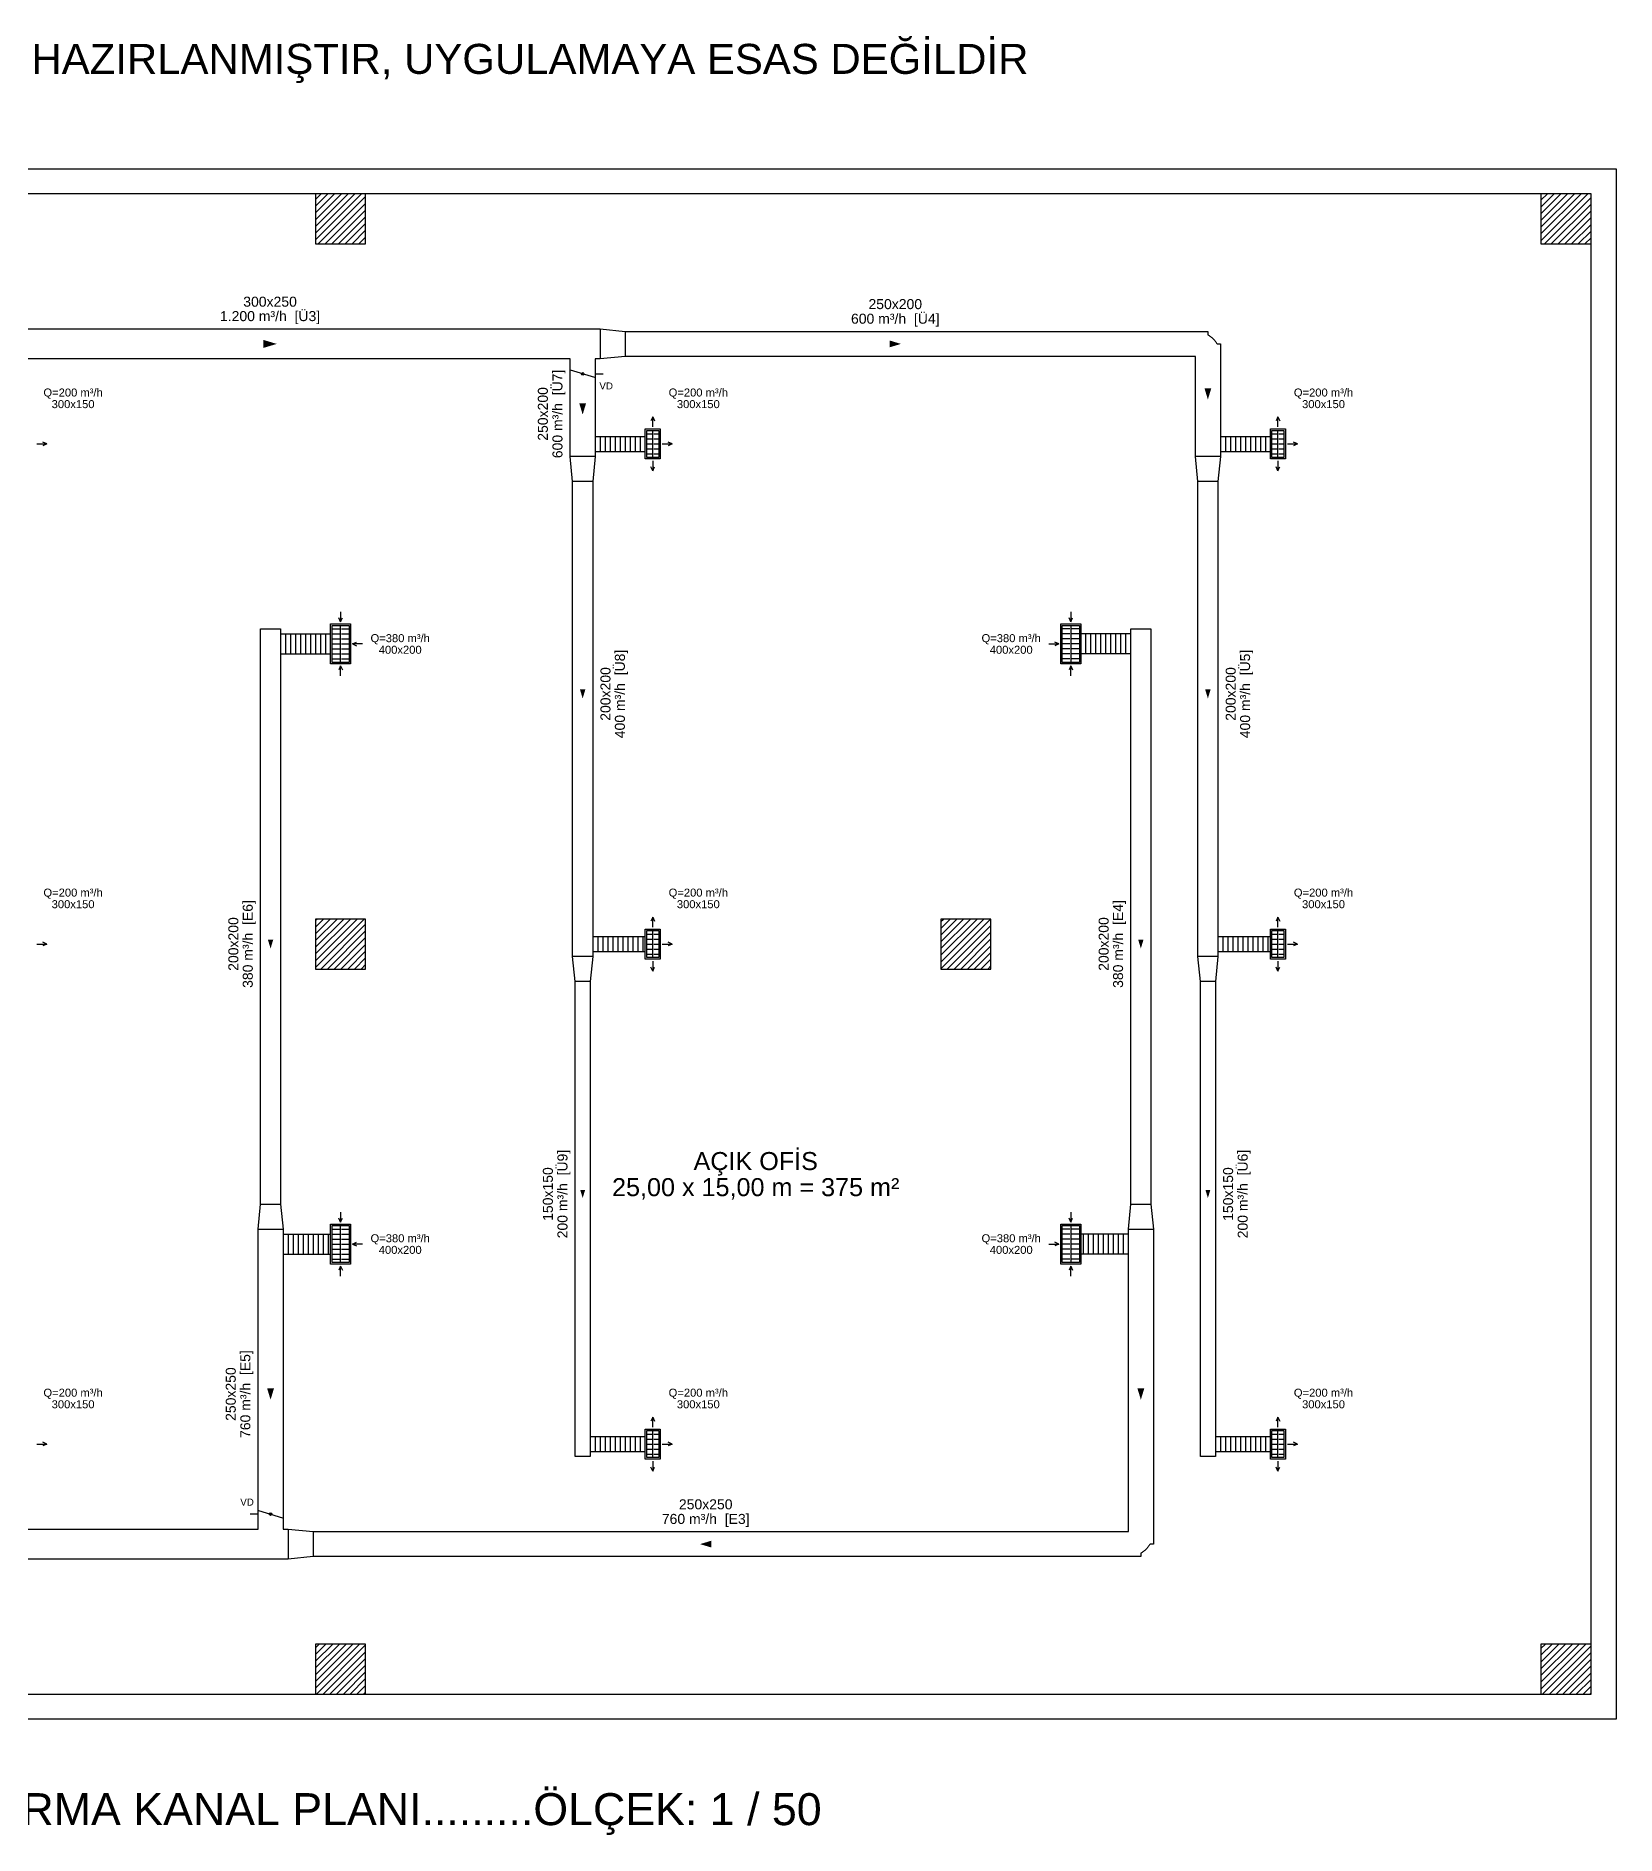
# Model space of a CAD drawing. Header units: centimetres. Extents: x -574 to 4095, y -141 to 1658.
# Drawn here: x 946 to 2525, y -141 to 1658 of the extents above; entities that cross this region are included whole.
import ezdxf
from ezdxf.enums import TextEntityAlignment as Align

# ---------------------------------------------------------------- set-up
doc = ezdxf.new("R2010")
doc.units = ezdxf.units.CM
for name, color, linetype in [('ROTAS-DAMPER', 7, 'Continuous'), ('ROTAS-EMIS-KANALI', 4, 'Continuous'), ('ROTAS-FLEX', 8, 'Continuous'), ('ROTAS-KANAL-CAP', 21, 'Continuous'), ('ROTAS-KANAL-OK', 7, 'Continuous'), ('ROTAS-MASKE', 7, 'Continuous'), ('ROTAS-MENFEZ', 7, 'Continuous'), ('ROTAS-MENFEZ-YAZI', 7, 'Continuous'), ('ROTAS-MIMARI-DUVAR', 8, 'Continuous'), ('ROTAS-MIMARI-KOLON', 8, 'Continuous'), ('ROTAS-MIMARI-YAZI', 8, 'Continuous'), ('ROTAS-PAFTA', 7, 'Continuous'), ('ROTAS-UFLEME-KANALI', 20, 'Continuous')]:
    doc.layers.add(name, color=color, linetype=linetype)
doc.styles.add('ROTAS', font='arial.ttf')

msp = doc.modelspace()

# ---------------------------------------------------------------- hatches: boundary and pattern name
at = {"layer": 'ROTAS-MIMARI-KOLON'}
h = msp.add_hatch(dxfattribs=at)
h.set_pattern_fill('ANSI31', scale=1.5)
h.paths.add_polyline_path([(1275, 1450), (1275, 1500), (1225, 1500), (1225, 1450)])
h = msp.add_hatch(dxfattribs=at)
h.set_pattern_fill('ANSI31', scale=1.5)
h.paths.add_polyline_path([(2500, 1450), (2500, 1500), (2450, 1500), (2450, 1450)])
h = msp.add_hatch(dxfattribs=at)
h.set_pattern_fill('ANSI31', scale=1.5)
h.paths.add_polyline_path([(1275, 725), (1275, 775), (1225, 775), (1225, 725)])
h = msp.add_hatch(dxfattribs=at)
h.set_pattern_fill('ANSI31', scale=1.5)
h.paths.add_polyline_path([(1900, 725), (1900, 775), (1850, 775), (1850, 725)])
h = msp.add_hatch(dxfattribs=at)
h.set_pattern_fill('ANSI31', scale=1.5)
h.paths.add_polyline_path([(1275, 0), (1275, 50), (1225, 50), (1225, 0)])
h = msp.add_hatch(dxfattribs=at)
h.set_pattern_fill('ANSI31', scale=1.5)
h.paths.add_polyline_path([(2500, 0), (2500, 50), (2450, 50), (2450, 0)])

# ---------------------------------------------------------------- linework, layer by layer
at = {"layer": 'ROTAS-DAMPER'}
for p, q in [((1504, 1316.4), (1480, 1323.6)), ((1504.5, 1320), (1512.5, 1320)), ((1167.5, 180), (1159.5, 180)), ((1168, 183.6), (1192, 176.4))]:
    msp.add_line(p, q, dxfattribs=at)
for centre in [(1492, 1320), (1180, 180)]:
    msp.add_circle(centre, 1.25, dxfattribs=at)
at = {"layer": 'ROTAS-EMIS-KANALI'}
for points in [[(492.5, 165), (1167.5, 165), (1167.5, 450), (1167.5, 465), (1170, 490), (1170, 1065), (1190, 1065), (1190, 490), (1192.5, 465), (1192.5, 450), (1192.5, 165), (1197.5, 165), (1222.5, 162.5), (2037.5, 162.5), (2037.5, 450), (2037.5, 465), (2040, 490), (2040, 1065), (2060, 1065), (2060, 490), (2062.5, 465), (2062.5, 450), (2062.5, 162.5), (2062.5, 150), (2059.2, 150), (2058.7, 149.3), (2058.3, 148.6), (2057.8, 147.9), (2057.3, 147.3), (2056.8, 146.6), (2056.3, 146), (2055.7, 145.4), (2055.2, 144.8), (2054.6, 144.3), (2054, 143.7), (2053.4, 143.2), (2052.7, 142.7), (2052.1, 142.2), (2051.4, 141.7), (2050.7, 141.3), (2050, 140.8), (2050, 137.5), (2037.5, 137.5), (1222.5, 137.5), (1197.5, 135), (1180, 135), (492.5, 135)], [(1170, 490), (1190, 490)], [(2040, 490), (2060, 490)], [(1167.5, 465), (1192.5, 465)], [(2037.5, 465), (2062.5, 465)], [(1197.5, 165), (1197.5, 135)], [(1222.5, 162.5), (1222.5, 137.5)]]:
    msp.add_lwpolyline(points, dxfattribs=at)
at = {"layer": 'ROTAS-FLEX'}
for p, q in [((1504.5, 1257.5), (1554.5, 1257.5)), ((1504.5, 1242.5), (1554.5, 1242.5)), ((1509.5, 1257.5), (1509.5, 1242.5)), ((1514.5, 1257.5), (1514.5, 1242.5)), ((1519.5, 1257.5), (1519.5, 1242.5)), ((1524.5, 1257.5), (1524.5, 1242.5)), ((1529.5, 1257.5), (1529.5, 1242.5)), ((1534.5, 1257.5), (1534.5, 1242.5)), ((1539.5, 1257.5), (1539.5, 1242.5)), ((1544.5, 1257.5), (1544.5, 1242.5)), ((1549.5, 1257.5), (1549.5, 1242.5)), ((2129.5, 1257.5), (2179.5, 1257.5)), ((2129.5, 1242.5), (2179.5, 1242.5)), ((2134.5, 1257.5), (2134.5, 1242.5)), ((2139.5, 1257.5), (2139.5, 1242.5)), ((2144.5, 1257.5), (2144.5, 1242.5)), ((2149.5, 1257.5), (2149.5, 1242.5)), ((2154.5, 1257.5), (2154.5, 1242.5)), ((2159.5, 1257.5), (2159.5, 1242.5)), ((2164.5, 1257.5), (2164.5, 1242.5)), ((2169.5, 1257.5), (2169.5, 1242.5)), ((2174.5, 1257.5), (2174.5, 1242.5)), ((1190, 1060), (1240, 1060)), ((1195, 1060), (1195, 1040)), ((1200, 1060), (1200, 1040)), ((1205, 1060), (1205, 1040)), ((1210, 1060), (1210, 1040)), ((1215, 1060), (1215, 1040)), ((1220, 1060), (1220, 1040)), ((1225, 1060), (1225, 1040)), ((1230, 1060), (1230, 1040)), ((1235, 1060), (1235, 1040)), ((2040, 1060), (1990, 1060)), ((1995, 1040), (1995, 1060)), ((2000, 1040), (2000, 1060)), ((2005, 1040), (2005, 1060)), ((2010, 1040), (2010, 1060)), ((2015, 1040), (2015, 1060)), ((2020, 1040), (2020, 1060)), ((2025, 1040), (2025, 1060)), ((2030, 1040), (2030, 1060)), ((2035, 1040), (2035, 1060)), ((1190, 1040), (1240, 1040)), ((2040, 1040), (1990, 1040)), ((1502, 757.5), (1554.5, 757.5)), ((1507, 757.5), (1507, 742.5)), ((1512, 757.5), (1512, 742.5)), ((1517, 757.5), (1517, 742.5)), ((1522, 757.5), (1522, 742.5)), ((1527, 757.5), (1527, 742.5)), ((1532, 757.5), (1532, 742.5)), ((1537, 757.5), (1537, 742.5)), ((1542, 757.5), (1542, 742.5)), ((1547, 757.5), (1547, 742.5)), ((1552, 757.5), (1552, 742.5)), ((2127, 757.5), (2179.5, 757.5)), ((2132, 757.5), (2132, 742.5)), ((2137, 757.5), (2137, 742.5)), ((2142, 757.5), (2142, 742.5)), ((2147, 757.5), (2147, 742.5)), ((2152, 757.5), (2152, 742.5)), ((2157, 757.5), (2157, 742.5)), ((2162, 757.5), (2162, 742.5)), ((2167, 757.5), (2167, 742.5)), ((2172, 757.5), (2172, 742.5)), ((2177, 757.5), (2177, 742.5)), ((1502, 742.5), (1554.5, 742.5)), ((2127, 742.5), (2179.5, 742.5)), ((1192.5, 460), (1240, 460)), ((1197.5, 460), (1197.5, 440)), ((1202.5, 460), (1202.5, 440)), ((1207.5, 460), (1207.5, 440)), ((1212.5, 460), (1212.5, 440)), ((1217.5, 460), (1217.5, 440)), ((1222.5, 460), (1222.5, 440)), ((1227.5, 460), (1227.5, 440)), ((1232.5, 460), (1232.5, 440)), ((1237.5, 460), (1237.5, 440)), ((2037.5, 460), (1990, 460)), ((1992.5, 440), (1992.5, 460)), ((1997.5, 440), (1997.5, 460)), ((2002.5, 440), (2002.5, 460)), ((2007.5, 440), (2007.5, 460)), ((2012.5, 440), (2012.5, 460)), ((2017.5, 440), (2017.5, 460)), ((2022.5, 440), (2022.5, 460)), ((2027.5, 440), (2027.5, 460)), ((2032.5, 440), (2032.5, 460)), ((1192.5, 440), (1240, 440)), ((2037.5, 440), (1990, 440)), ((1499.5, 257.5), (1554.5, 257.5)), ((1504.5, 257.5), (1504.5, 242.5)), ((1509.5, 257.5), (1509.5, 242.5)), ((1514.5, 257.5), (1514.5, 242.5)), ((1519.5, 257.5), (1519.5, 242.5)), ((1524.5, 257.5), (1524.5, 242.5)), ((1529.5, 257.5), (1529.5, 242.5)), ((1534.5, 257.5), (1534.5, 242.5)), ((1539.5, 257.5), (1539.5, 242.5)), ((1544.5, 257.5), (1544.5, 242.5)), ((1549.5, 257.5), (1549.5, 242.5)), ((2124.5, 257.5), (2179.5, 257.5)), ((2129.5, 257.5), (2129.5, 242.5)), ((2134.5, 257.5), (2134.5, 242.5)), ((2139.5, 257.5), (2139.5, 242.5)), ((2144.5, 257.5), (2144.5, 242.5)), ((2149.5, 257.5), (2149.5, 242.5)), ((2154.5, 257.5), (2154.5, 242.5)), ((2159.5, 257.5), (2159.5, 242.5)), ((2164.5, 257.5), (2164.5, 242.5)), ((2169.5, 257.5), (2169.5, 242.5)), ((2174.5, 257.5), (2174.5, 242.5)), ((1499.5, 242.5), (1554.5, 242.5)), ((2124.5, 242.5), (2179.5, 242.5))]:
    msp.add_line(p, q, dxfattribs=at)
at = {"layer": 'ROTAS-KANAL-OK'}
for points in [[(1186.2, 1350), (1172.8, 1354), (1172.8, 1346)], [(1810.1, 1350), (1798.9, 1353.4), (1798.9, 1346.6)], [(2117, 1294.4), (2120.4, 1305.6), (2113.6, 1305.6)], [(1492, 1279.4), (1495.4, 1290.6), (1488.6, 1290.6)], [(1492, 995.5), (1494.7, 1004.5), (1489.3, 1004.5)], [(2117, 995.5), (2119.7, 1004.5), (2114.3, 1004.5)], [(1180, 745.5), (1182.7, 754.5), (1177.3, 754.5)], [(2050, 745.5), (2052.7, 754.5), (2047.3, 754.5)], [(1492, 496), (1494.4, 504), (1489.6, 504)], [(2117, 496), (2119.4, 504), (2114.6, 504)], [(1180, 294.4), (1183.4, 305.6), (1176.6, 305.6)], [(2050, 294.4), (2053.4, 305.6), (2046.6, 305.6)], [(1609.4, 150), (1620.6, 146.6), (1620.6, 153.4)]]:
    msp.add_solid(points, dxfattribs=at)
at = {"layer": 'ROTAS-MENFEZ'}
for p, q in [((1556, 1260), (1561, 1260)), ((1562, 1277), (1560.2, 1273)), ((1562, 1267), (1562, 1277)), ((1562, 1277), (1563.8, 1273)), ((1562, 1236.5), (1562, 1263.5)), ((1563, 1260), (1568, 1260)), ((2181, 1260), (2186, 1260)), ((2187, 1277), (2185.2, 1273)), ((2187, 1267), (2187, 1277)), ((2187, 1277), (2188.8, 1273)), ((2187, 1236.5), (2187, 1263.5)), ((2188, 1260), (2193, 1260)), ((946.5, 1250), (956.5, 1250)), ((956.5, 1250), (952.5, 1251.8)), ((956.5, 1250), (952.5, 1248.2)), ((1556, 1255), (1561, 1255)), ((1556, 1250), (1561, 1250)), ((1556, 1245), (1561, 1245)), ((1563, 1255), (1568, 1255)), ((1563, 1250), (1568, 1250)), ((1563, 1245), (1568, 1245)), ((1571.5, 1250), (1581.5, 1250)), ((1581.5, 1250), (1577.5, 1251.8)), ((1581.5, 1250), (1577.5, 1248.2)), ((2181, 1255), (2186, 1255)), ((2181, 1250), (2186, 1250)), ((2181, 1245), (2186, 1245)), ((2188, 1255), (2193, 1255)), ((2188, 1250), (2193, 1250)), ((2188, 1245), (2193, 1245)), ((2196.5, 1250), (2206.5, 1250)), ((2206.5, 1250), (2202.5, 1251.8)), ((2206.5, 1250), (2202.5, 1248.2)), ((1556, 1240), (1561, 1240)), ((1562, 1223), (1560.2, 1227)), ((1562, 1233), (1562, 1223)), ((1562, 1223), (1563.8, 1227)), ((1563, 1240), (1568, 1240)), ((2181, 1240), (2186, 1240)), ((2187, 1223), (2185.2, 1227)), ((2187, 1233), (2187, 1223)), ((2187, 1223), (2188.8, 1227)), ((2188, 1240), (2193, 1240)), ((1250, 1082), (1250, 1072)), ((1980, 1082), (1980, 1072)), ((1241.5, 1065), (1249, 1065)), ((1250, 1072), (1248.2, 1076)), ((1250, 1072), (1251.8, 1076)), ((1250, 1031.5), (1250, 1068.5)), ((1251, 1065), (1258.5, 1065)), ((1979, 1065), (1971.5, 1065)), ((1980, 1072), (1978.2, 1076)), ((1980, 1072), (1981.8, 1076)), ((1980, 1068.5), (1980, 1031.5)), ((1988.5, 1065), (1981, 1065)), ((1241.5, 1060), (1249, 1060)), ((1241.5, 1055), (1249, 1055)), ((1241.5, 1050), (1249, 1050)), ((1241.5, 1045), (1249, 1045)), ((1251, 1060), (1258.5, 1060)), ((1251, 1055), (1258.5, 1055)), ((1251, 1050), (1258.5, 1050)), ((1251, 1045), (1258.5, 1045)), ((1262, 1050), (1266, 1051.8)), ((1272, 1050), (1262, 1050)), ((1262, 1050), (1266, 1048.2)), ((1958, 1050), (1968, 1050)), ((1968, 1050), (1964, 1051.8)), ((1968, 1050), (1964, 1048.2)), ((1979, 1060), (1971.5, 1060)), ((1979, 1055), (1971.5, 1055)), ((1979, 1050), (1971.5, 1050)), ((1979, 1045), (1971.5, 1045)), ((1988.5, 1060), (1981, 1060)), ((1988.5, 1055), (1981, 1055)), ((1988.5, 1050), (1981, 1050)), ((1988.5, 1045), (1981, 1045)), ((1241.5, 1040), (1249, 1040)), ((1241.5, 1035), (1249, 1035)), ((1250, 1028), (1248.2, 1024)), ((1250, 1018), (1250, 1028)), ((1250, 1028), (1251.8, 1024)), ((1251, 1040), (1258.5, 1040)), ((1251, 1035), (1258.5, 1035)), ((1979, 1040), (1971.5, 1040)), ((1979, 1035), (1971.5, 1035)), ((1980, 1028), (1978.2, 1024)), ((1980, 1018), (1980, 1028)), ((1980, 1028), (1981.8, 1024)), ((1988.5, 1040), (1981, 1040)), ((1988.5, 1035), (1981, 1035)), ((1562, 777), (1560.2, 773)), ((1562, 767), (1562, 777)), ((1562, 777), (1563.8, 773)), ((2187, 777), (2185.2, 773)), ((2187, 767), (2187, 777)), ((2187, 777), (2188.8, 773)), ((1556, 760), (1561, 760)), ((1562, 736.5), (1562, 763.5)), ((1563, 760), (1568, 760)), ((2181, 760), (2186, 760)), ((2187, 736.5), (2187, 763.5)), ((2188, 760), (2193, 760)), ((946.5, 750), (956.5, 750)), ((956.5, 750), (952.5, 751.8)), ((956.5, 750), (952.5, 748.2)), ((1556, 755), (1561, 755)), ((1556, 750), (1561, 750)), ((1556, 745), (1561, 745)), ((1556, 740), (1561, 740)), ((1563, 755), (1568, 755)), ((1563, 750), (1568, 750)), ((1563, 745), (1568, 745)), ((1563, 740), (1568, 740)), ((1571.5, 750), (1581.5, 750)), ((1581.5, 750), (1577.5, 751.8)), ((1581.5, 750), (1577.5, 748.2)), ((2181, 755), (2186, 755)), ((2181, 750), (2186, 750)), ((2181, 745), (2186, 745)), ((2181, 740), (2186, 740)), ((2188, 755), (2193, 755)), ((2188, 750), (2193, 750)), ((2188, 745), (2193, 745)), ((2188, 740), (2193, 740)), ((2196.5, 750), (2206.5, 750)), ((2206.5, 750), (2202.5, 751.8)), ((2206.5, 750), (2202.5, 748.2)), ((1562, 723), (1560.2, 727)), ((1562, 733), (1562, 723)), ((1562, 723), (1563.8, 727)), ((2187, 723), (2185.2, 727)), ((2187, 733), (2187, 723)), ((2187, 723), (2188.8, 727)), ((1250, 472), (1248.2, 476)), ((1250, 482), (1250, 472)), ((1250, 472), (1251.8, 476)), ((1250, 431.5), (1250, 468.5)), ((1980, 472), (1978.2, 476)), ((1980, 482), (1980, 472)), ((1980, 472), (1981.8, 476)), ((1980, 468.5), (1980, 431.5)), ((1241.5, 465), (1249, 465)), ((1241.5, 460), (1249, 460)), ((1241.5, 455), (1249, 455)), ((1241.5, 450), (1249, 450)), ((1251, 465), (1258.5, 465)), ((1251, 460), (1258.5, 460)), ((1251, 455), (1258.5, 455)), ((1251, 450), (1258.5, 450)), ((1262, 450), (1266, 451.8)), ((1272, 450), (1262, 450)), ((1262, 450), (1266, 448.2)), ((1958, 450), (1968, 450)), ((1968, 450), (1964, 451.8)), ((1968, 450), (1964, 448.2)), ((1979, 465), (1971.5, 465)), ((1979, 460), (1971.5, 460)), ((1979, 455), (1971.5, 455)), ((1979, 450), (1971.5, 450)), ((1988.5, 465), (1981, 465)), ((1988.5, 460), (1981, 460)), ((1988.5, 455), (1981, 455)), ((1988.5, 450), (1981, 450)), ((1241.5, 445), (1249, 445)), ((1241.5, 440), (1249, 440)), ((1241.5, 435), (1249, 435)), ((1251, 445), (1258.5, 445)), ((1251, 440), (1258.5, 440)), ((1251, 435), (1258.5, 435)), ((1979, 445), (1971.5, 445)), ((1979, 440), (1971.5, 440)), ((1979, 435), (1971.5, 435)), ((1988.5, 445), (1981, 445)), ((1988.5, 440), (1981, 440)), ((1988.5, 435), (1981, 435)), ((1250, 428), (1248.2, 424)), ((1250, 418), (1250, 428)), ((1250, 428), (1251.8, 424)), ((1980, 428), (1978.2, 424)), ((1980, 418), (1980, 428)), ((1980, 428), (1981.8, 424)), ((1562, 277), (1560.2, 273)), ((1562, 267), (1562, 277)), ((1562, 277), (1563.8, 273)), ((2187, 277), (2185.2, 273)), ((2187, 267), (2187, 277)), ((2187, 277), (2188.8, 273)), ((1556, 260), (1561, 260)), ((1556, 255), (1561, 255)), ((1562, 236.5), (1562, 263.5)), ((1563, 260), (1568, 260)), ((1563, 255), (1568, 255)), ((2181, 260), (2186, 260)), ((2181, 255), (2186, 255)), ((2187, 236.5), (2187, 263.5)), ((2188, 260), (2193, 260)), ((2188, 255), (2193, 255)), ((946.5, 250), (956.5, 250)), ((956.5, 250), (952.5, 251.8)), ((956.5, 250), (952.5, 248.2)), ((1556, 250), (1561, 250)), ((1556, 245), (1561, 245)), ((1556, 240), (1561, 240)), ((1563, 250), (1568, 250)), ((1563, 245), (1568, 245)), ((1563, 240), (1568, 240)), ((1571.5, 250), (1581.5, 250)), ((1581.5, 250), (1577.5, 251.8)), ((1581.5, 250), (1577.5, 248.2)), ((2181, 250), (2186, 250)), ((2181, 245), (2186, 245)), ((2181, 240), (2186, 240)), ((2188, 250), (2193, 250)), ((2188, 245), (2193, 245)), ((2188, 240), (2193, 240)), ((2196.5, 250), (2206.5, 250)), ((2206.5, 250), (2202.5, 251.8)), ((2206.5, 250), (2202.5, 248.2)), ((1562, 223), (1560.2, 227)), ((1562, 233), (1562, 223)), ((1562, 223), (1563.8, 227)), ((2187, 223), (2185.2, 227)), ((2187, 233), (2187, 223)), ((2187, 223), (2188.8, 227))]:
    msp.add_line(p, q, dxfattribs=at)
for points in [[(1554.5, 1235), (1554.5, 1265), (1569.5, 1265), (1569.5, 1235)], [(1556, 1236.5), (1556, 1263.5), (1568, 1263.5), (1568, 1236.5)], [(2179.5, 1235), (2179.5, 1265), (2194.5, 1265), (2194.5, 1235)], [(2181, 1236.5), (2181, 1263.5), (2193, 1263.5), (2193, 1236.5)], [(1240, 1030), (1240, 1070), (1260, 1070), (1260, 1030)], [(1241.5, 1031.5), (1241.5, 1068.5), (1258.5, 1068.5), (1258.5, 1031.5)], [(1990, 1070), (1990, 1030), (1970, 1030), (1970, 1070)], [(1988.5, 1068.5), (1988.5, 1031.5), (1971.5, 1031.5), (1971.5, 1068.5)], [(1554.5, 735), (1554.5, 765), (1569.5, 765), (1569.5, 735)], [(1556, 736.5), (1556, 763.5), (1568, 763.5), (1568, 736.5)], [(2179.5, 735), (2179.5, 765), (2194.5, 765), (2194.5, 735)], [(2181, 736.5), (2181, 763.5), (2193, 763.5), (2193, 736.5)], [(1240, 430), (1240, 470), (1260, 470), (1260, 430)], [(1241.5, 431.5), (1241.5, 468.5), (1258.5, 468.5), (1258.5, 431.5)], [(1990, 470), (1990, 430), (1970, 430), (1970, 470)], [(1988.5, 468.5), (1988.5, 431.5), (1971.5, 431.5), (1971.5, 468.5)], [(1554.5, 235), (1554.5, 265), (1569.5, 265), (1569.5, 235)], [(1556, 236.5), (1556, 263.5), (1568, 263.5), (1568, 236.5)], [(2179.5, 235), (2179.5, 265), (2194.5, 265), (2194.5, 235)], [(2181, 236.5), (2181, 263.5), (2193, 263.5), (2193, 236.5)]]:
    msp.add_lwpolyline(points, close=True, dxfattribs=at)
at = {"layer": 'ROTAS-MIMARI-DUVAR'}
for points in [[(2525, 1525), (2525, -25), (-345, -25), (-345, 379.7)], [(-345, 1120.3), (-345, 1525), (2525, 1525)], [(0, 697.2), (0, 0), (2500, 0), (2500, 1500), (0, 1500), (0, 805.3)]]:
    msp.add_lwpolyline(points, dxfattribs=at)
at = {"layer": 'ROTAS-MIMARI-KOLON'}
for points in [[(1275, 1450), (1275, 1500), (1225, 1500), (1225, 1450)], [(2500, 1450), (2500, 1500), (2450, 1500), (2450, 1450)], [(1275, 725), (1275, 775), (1225, 775), (1225, 725)], [(1900, 725), (1900, 775), (1850, 775), (1850, 725)], [(1275, 0), (1275, 50), (1225, 50), (1225, 0)], [(2500, 0), (2500, 50), (2450, 50), (2450, 0)]]:
    msp.add_lwpolyline(points, close=True, dxfattribs=at)
at = {"layer": 'ROTAS-UFLEME-KANALI'}
for points in [[(909.5, 1365), (1492, 1365), (1509.5, 1365), (1534.5, 1362.5), (2104.5, 1362.5), (2117, 1362.5), (2117, 1359.2), (2117.7, 1358.7), (2118.4, 1358.3), (2119.1, 1357.8), (2119.7, 1357.3), (2120.4, 1356.8), (2121, 1356.3), (2121.6, 1355.7), (2122.2, 1355.2), (2122.7, 1354.6), (2123.3, 1354), (2123.8, 1353.4), (2124.3, 1352.7), (2124.8, 1352.1), (2125.3, 1351.4), (2125.7, 1350.7), (2126.2, 1350), (2129.5, 1350), (2129.5, 1337.5), (2129.5, 1250), (2129.5, 1237.5), (2127, 1212.5), (2127, 750), (2127, 737.5), (2124.5, 712.5), (2124.5, 237.5), (2109.5, 237.5), (2109.5, 712.5), (2107, 737.5), (2107, 750), (2107, 1212.5), (2104.5, 1237.5), (2104.5, 1250), (2104.5, 1337.5), (1534.5, 1337.5), (1509.5, 1335), (1504.5, 1335), (1504.5, 1250), (1504.5, 1237.5), (1502, 1212.5), (1502, 750), (1502, 737.5), (1499.5, 712.5), (1499.5, 237.5), (1484.5, 237.5), (1484.5, 712.5), (1482, 737.5), (1482, 750), (1482, 1212.5), (1479.5, 1237.5), (1479.5, 1250), (1479.5, 1335), (909.5, 1335)], [(1509.5, 1365), (1509.5, 1335)], [(1534.5, 1362.5), (1534.5, 1337.5)], [(1504.5, 1237.5), (1479.5, 1237.5)], [(2129.5, 1237.5), (2104.5, 1237.5)], [(1502, 1212.5), (1482, 1212.5)], [(2127, 1212.5), (2107, 1212.5)], [(1502, 737.5), (1482, 737.5)], [(2127, 737.5), (2107, 737.5)], [(1499.5, 712.5), (1484.5, 712.5)], [(2124.5, 712.5), (2109.5, 712.5)]]:
    msp.add_lwpolyline(points, dxfattribs=at)

# ---------------------------------------------------------------- texts
at = {"layer": 'ROTAS-PAFTA', "style": 'ROTAS'}
for s, height, p in [('DENEME — ÖRNEK DEĞERLERLE HAZIRLANMIŞTIR, UYGULAMAYA ESAS DEĞİLDİR', 30, (1090, 1635)), ('OFİS KATI HAVALANDIRMA KANAL PLANI.........ÖLÇEK: 1 / 50', 32, (1090, -115))]:
    msp.add_text(s, height=height, dxfattribs=at).set_placement(p, align=Align.MIDDLE_CENTER)

# ---------------------------------------------------------------- next in the draw order: wipeouts: each hides what was drawn before it
for points in [[(1236.9, 1369), (1236.9, 1401), (1122.1, 1401), (1122.1, 1369)], [(1855.1, 1366.5), (1855.1, 1398.5), (1753.9, 1398.5), (1753.9, 1366.5)], [(1475.5, 1330.6), (1443.5, 1330.6), (1443.5, 1229.4), (1475.5, 1229.4)], [(1522.4, 1301.9), (1522.4, 1314.1), (1508.6, 1314.1), (1508.6, 1301.9)], [(1012.2, 1282.8), (1012.2, 1308.4), (953, 1308.4), (953, 1282.8)], [(1637.2, 1282.8), (1637.2, 1308.4), (1578, 1308.4), (1578, 1282.8)], [(2262.2, 1282.8), (2262.2, 1308.4), (2203, 1308.4), (2203, 1282.8)], [(1339.2, 1037.2), (1339.2, 1062.8), (1280, 1062.8), (1280, 1037.2)], [(1950, 1037.2), (1950, 1062.8), (1890.8, 1062.8), (1890.8, 1037.2)], [(1538, 1050.6), (1506, 1050.6), (1506, 949.4), (1538, 949.4)], [(2163, 1050.6), (2131, 1050.6), (2131, 949.4), (2163, 949.4)], [(1012.2, 782.8), (1012.2, 808.4), (953, 808.4), (953, 782.8)], [(1166, 800.6), (1134, 800.6), (1134, 699.4), (1166, 699.4)], [(1637.2, 782.8), (1637.2, 808.4), (1578, 808.4), (1578, 782.8)], [(2036, 800.6), (2004, 800.6), (2004, 699.4), (2036, 699.4)], [(2262.2, 782.8), (2262.2, 808.4), (2203, 808.4), (2203, 782.8)], [(1480.5, 550.6), (1448.5, 550.6), (1448.5, 449.4), (1480.5, 449.4)], [(1817.3, 491.2), (1817.3, 548.8), (1512.7, 548.8), (1512.7, 491.2)], [(2160.5, 550.6), (2128.5, 550.6), (2128.5, 449.4), (2160.5, 449.4)], [(1339.2, 437.2), (1339.2, 462.8), (1280, 462.8), (1280, 437.2)], [(1950, 437.2), (1950, 462.8), (1890.8, 462.8), (1890.8, 437.2)], [(1163.5, 350.6), (1131.5, 350.6), (1131.5, 249.4), (1163.5, 249.4)], [(1012.2, 282.8), (1012.2, 308.4), (953, 308.4), (953, 282.8)], [(1637.2, 282.8), (1637.2, 308.4), (1578, 308.4), (1578, 282.8)], [(2262.2, 282.8), (2262.2, 308.4), (2203, 308.4), (2203, 282.8)], [(1163.4, 185.9), (1163.4, 198.1), (1149.6, 198.1), (1149.6, 185.9)], [(1665.6, 166.5), (1665.6, 198.5), (1564.4, 198.5), (1564.4, 166.5)]]:
    msp.add_wipeout(points).dxf.layer = 'ROTAS-MASKE'

# ---------------------------------------------------------------- next in the draw order: texts
at = {"layer": 'ROTAS-DAMPER', "style": 'ROTAS'}
for p in [(1515.5, 1308), (1156.5, 192)]:
    msp.add_text('VD', height=7, dxfattribs=at).set_placement(p, align=Align.MIDDLE_CENTER)
at = {"layer": 'ROTAS-KANAL-CAP', "style": 'ROTAS'}
for s, p in [('300x250', (1179.5, 1392.2)), ('250x200', (1804.5, 1389.8)), ('1.200 m³/h  [Ü3]', (1179.5, 1377.8)), ('600 m³/h  [Ü4]', (1804.5, 1375.2)), ('760 m³/h  [E3]', (1615, 175.2)), ('250x250', (1615, 189.8))]:
    msp.add_text(s, height=10, dxfattribs=at).set_placement(p, align=Align.MIDDLE_CENTER)
for s, p in [('600 m³/h  [Ü7]', (1466.8, 1280)), ('250x200', (1452.2, 1280)), ('200x200', (1514.8, 1000)), ('400 m³/h  [Ü8]', (1529.2, 1000)), ('200x200', (2139.8, 1000)), ('400 m³/h  [Ü5]', (2154.2, 1000)), ('380 m³/h  [E6]', (1157.2, 750)), ('380 m³/h  [E4]', (2027.2, 750)), ('200x200', (1142.8, 750)), ('200x200', (2012.8, 750)), ('200 m³/h  [Ü9]', (1471.8, 500)), ('200 m³/h  [Ü6]', (2151.8, 500)), ('150x150', (1457.2, 500)), ('150x150', (2137.2, 500)), ('760 m³/h  [E5]', (1154.8, 300)), ('250x250', (1140.2, 300))]:
    msp.add_text(s, height=10, rotation=90, dxfattribs=at).set_placement(p, align=Align.MIDDLE_CENTER)
at = {"layer": 'ROTAS-MENFEZ-YAZI', "style": 'ROTAS'}
for s, p in [('Q=200 m³/h', (982.6, 1301.4)), ('Q=200 m³/h', (1607.6, 1301.4)), ('Q=200 m³/h', (2232.6, 1301.4)), ('300x150', (982.6, 1289.8)), ('300x150', (1607.6, 1289.8)), ('300x150', (2232.6, 1289.8)), ('Q=380 m³/h', (1309.6, 1055.8)), ('400x200', (1309.6, 1044.2)), ('Q=380 m³/h', (1920.4, 1055.8)), ('400x200', (1920.4, 1044.2)), ('Q=200 m³/h', (982.6, 801.4)), ('300x150', (982.6, 789.8)), ('Q=200 m³/h', (1607.6, 801.4)), ('300x150', (1607.6, 789.8)), ('Q=200 m³/h', (2232.6, 801.4)), ('300x150', (2232.6, 789.8)), ('Q=380 m³/h', (1309.6, 455.8)), ('Q=380 m³/h', (1920.4, 455.8)), ('400x200', (1309.6, 444.2)), ('400x200', (1920.4, 444.2)), ('Q=200 m³/h', (982.6, 301.4)), ('Q=200 m³/h', (1607.6, 301.4)), ('Q=200 m³/h', (2232.6, 301.4)), ('300x150', (982.6, 289.8)), ('300x150', (1607.6, 289.8)), ('300x150', (2232.6, 289.8))]:
    msp.add_text(s, height=8, dxfattribs=at).set_placement(p, align=Align.MIDDLE_CENTER)
at = {"layer": 'ROTAS-MIMARI-YAZI', "style": 'ROTAS'}
for s, p in [('AÇIK OFİS', (1665, 533)), ('25,00 x 15,00 m = 375 m²', (1665, 506.9))]:
    msp.add_text(s, height=18, dxfattribs=at).set_placement(p, align=Align.MIDDLE_CENTER)

doc.saveas('drawing.dxf')
